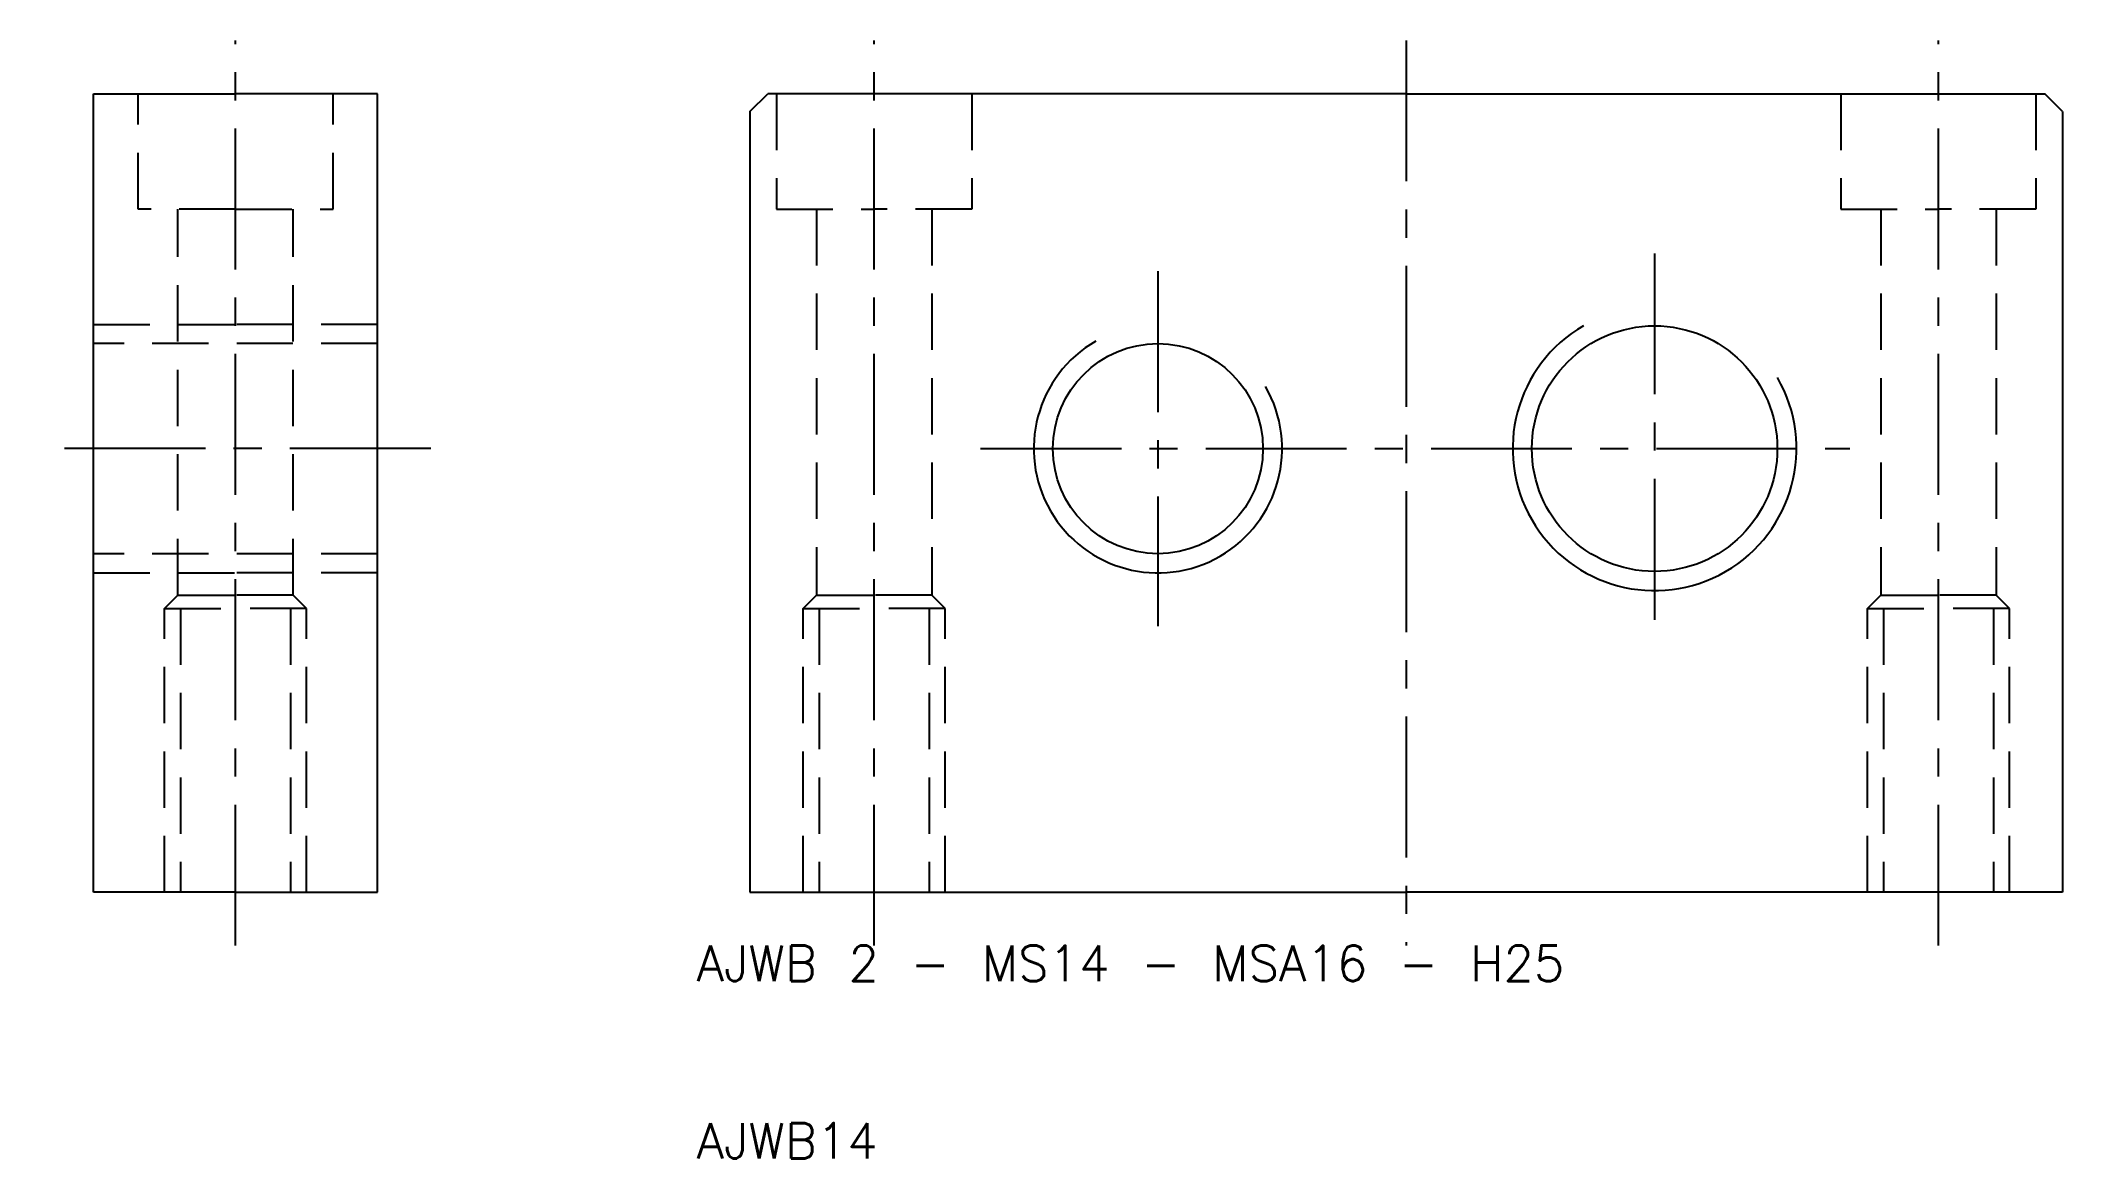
# Model space of a CAD drawing. Extents: x -27 to 87, y 10 to 73.
import ezdxf

# ---------------------------------------------------------------- set-up
doc = ezdxf.new("R2010")
doc.units = 0
doc.header["$LTSCALE"] = 0.25
doc.linetypes.add('CENTER', pattern=[50.8, 31.75, -6.35, 6.35, -6.35])
doc.linetypes.add('DASHED', pattern=[19.05, 12.7, -6.35])
doc.layers.get('0').update_dxf_attribs({"linetype": 'CONTINUOUS'})
doc.layers.add('CENTER', color=1, linetype='CENTER')
doc.styles.get("Standard").update_dxf_attribs({"font": 'txt.shx', "bigfont": 'extfont.shx'})

msp = doc.modelspace()

# ---------------------------------------------------------------- linework, layer by layer
for p, q in [((-24, 25), (-24, 70)), ((-24, 70), (-16, 70)), ((-8, 70), (-16, 70)), ((-8, 25), (-8, 70)), ((13, 69), (14, 70)), ((50, 70), (14, 70)), ((50, 70), (86, 70)), ((87, 69), (86, 70)), ((13, 69), (13, 25)), ((87, 69), (87, 25)), ((-16, 25), (-24, 25)), ((-16, 25), (-8, 25)), ((13, 25), (50, 25)), ((87, 25), (50, 25))]:
    msp.add_line(p, q)
at = {"color": 3, "linetype": 'DASHED'}
for p, q in [((-21.5, 63.5), (-21.5, 70)), ((-10.5, 63.5), (-10.5, 70)), ((14.5, 70), (14.5, 63.5)), ((25.5, 70), (25.5, 63.5)), ((74.5, 70), (74.5, 63.5)), ((85.5, 70), (85.5, 63.5)), ((-16, 63.5), (-21.5, 63.5)), ((-19.25, 41.75), (-19.25, 63.5)), ((-16, 63.5), (-10.5, 63.5)), ((-12.75, 41.75), (-12.75, 63.5)), ((14.5, 63.5), (20, 63.5)), ((16.75, 63.5), (16.75, 41.75)), ((25.5, 63.5), (20, 63.5)), ((23.25, 63.5), (23.25, 41.75)), ((74.5, 63.5), (80, 63.5)), ((76.75, 63.5), (76.75, 41.75)), ((85.5, 63.5), (80, 63.5)), ((83.25, 63.5), (83.25, 41.75)), ((-24, 57), (-16, 57)), ((-8, 57), (-16, 57)), ((-8, 55.92), (-24, 55.92)), ((-8, 44.08), (-24, 44.08)), ((-24, 43), (-16, 43)), ((-8, 43), (-16, 43)), ((-20, 41), (-19.25, 41.75)), ((-19.25, 41.75), (-16, 41.75)), ((-12.75, 41.75), (-16, 41.75)), ((-12, 41), (-12.75, 41.75)), ((16, 41), (16.75, 41.75)), ((16.75, 41.75), (20, 41.75)), ((23.25, 41.75), (20, 41.75)), ((24, 41), (23.25, 41.75)), ((76, 41), (76.75, 41.75)), ((76.75, 41.75), (80, 41.75)), ((83.25, 41.75), (80, 41.75)), ((84, 41), (83.25, 41.75)), ((-20, 25), (-20, 41)), ((-20, 41), (-16, 41)), ((-19.1, 41), (-19.1, 25)), ((-12, 41), (-16, 41)), ((-12.9, 41), (-12.9, 25)), ((-12, 25), (-12, 41)), ((16, 25), (16, 41)), ((16, 41), (20, 41)), ((16.9, 41), (16.9, 25)), ((24, 41), (20, 41)), ((23.1, 41), (23.1, 25)), ((24, 25), (24, 41)), ((76, 25), (76, 41)), ((76, 41), (80, 41)), ((76.9, 41), (76.9, 25)), ((84, 41), (80, 41)), ((83.1, 41), (83.1, 25)), ((84, 25), (84, 41))]:
    msp.add_line(p, q, dxfattribs=at)
for centre, radius in [((36, 50), 5.92), ((64, 50), 6.92)]:
    msp.add_circle(centre, radius)
at = {"color": 3}
for centre, radius in [((36, 50), 7), ((64, 50), 8)]:
    msp.add_arc(centre, radius, 120, 30, dxfattribs=at)
at = {"layer": 'CENTER', "color": 1, "linetype": 'CENTER'}
for p, q in [((-16, 22), (-16, 73)), ((20, 22), (20, 73)), ((50, 73), (50, 22)), ((80, 22), (80, 73)), ((64, 61), (64, 39)), ((36, 60), (36, 40)), ((-5, 50), (-27, 50)), ((26, 50), (75, 50))]:
    msp.add_line(p, q, dxfattribs=at)

# ---------------------------------------------------------------- texts
for s, p in [('AJWB 2 - MS14 - MSA16 - H25', (10, 20)), ('AJWB14', (10, 10))]:
    msp.add_text(s, height=2).set_placement(p)

doc.saveas('drawing.dxf')
